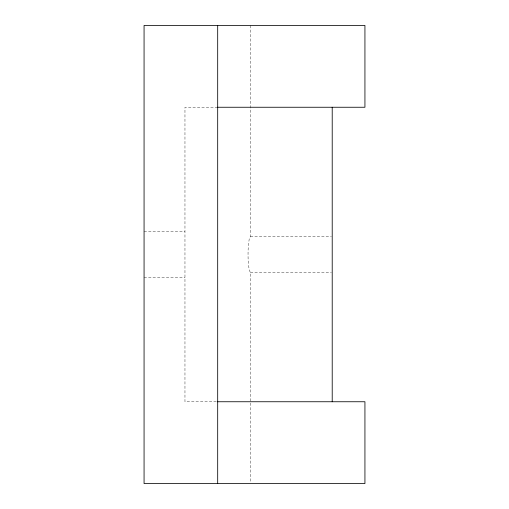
<?xml version="1.0" encoding="UTF-8"?>
<svg xmlns="http://www.w3.org/2000/svg" width="509" height="509" viewBox="0 0 509 509"><rect width="100%" height="100%" fill="white"/><g stroke="black" fill="none" stroke-linecap="round" stroke-linejoin="round"><path stroke-width="0.38" stroke-dasharray="2.54 1.91" d="M250.409 25.45L250.409 236.5L249.225 238.912L248.36 245.503A17.866 2.335 -90 0 0 248.36 263.497L249.225 270.088L250.409 272.5L250.409 482.755M217.687 107.253L184.964 107.253L184.964 401.747L216.91 401.747M144.066 231.62L184.964 231.62M250.409 236.5L331.416 236.5M250.409 272.5L331.416 272.5M144.066 277.38L184.964 277.38"/><path stroke-width="0.76" d="M217.426 107.253L364.934 107.253L364.934 25.45L144.066 25.45L144.066 483.55L364.934 483.55L364.934 401.747L217.426 401.747M332.212 107.253L332.212 401.747M217.687 25.45L217.687 483.55"/></g></svg>
